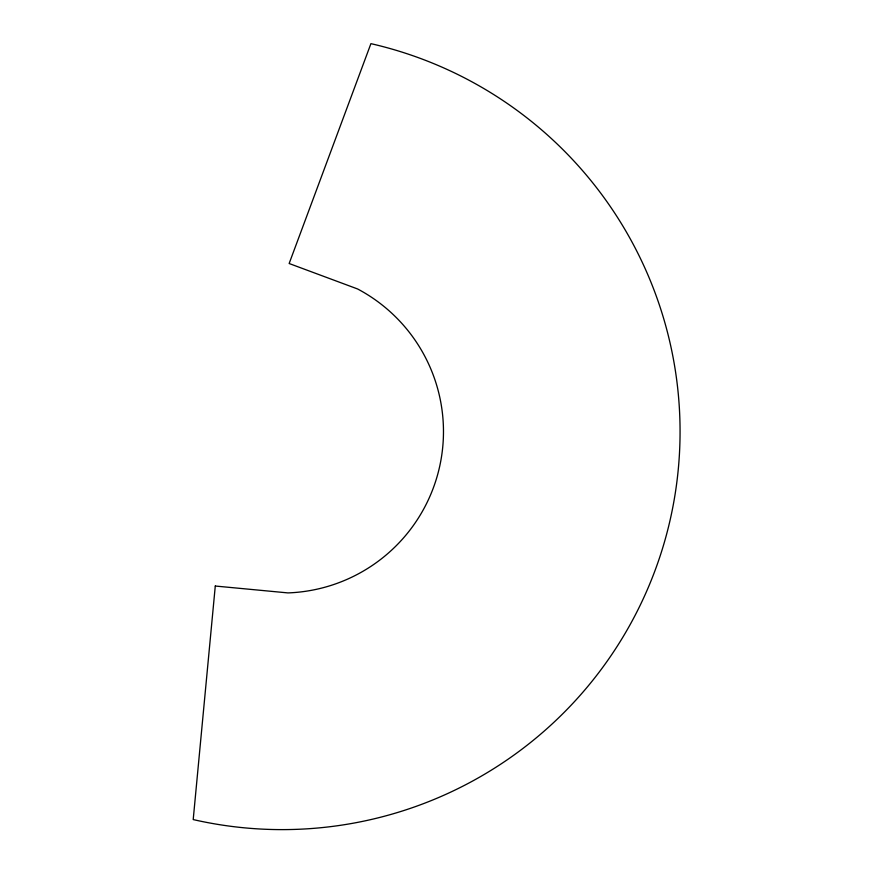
<?xml version="1.0" encoding="UTF-8"?>
<svg xmlns="http://www.w3.org/2000/svg" width="873" height="873" viewBox="0 0 873 873"><rect width="100%" height="100%" fill="white"/><g stroke="black" fill="none" stroke-linecap="round" stroke-linejoin="round"><path stroke-width="1.31" d="M215.282 586.034L193.206 819.572A398.012 398.012 0 0 0 670.017 520.472A398.012 398.012 0 0 0 370.916 43.65L289.149 263.515L357.592 288.963A161.407 161.407 0 0 1 287.97 592.909L215.282 586.034"/></g></svg>
